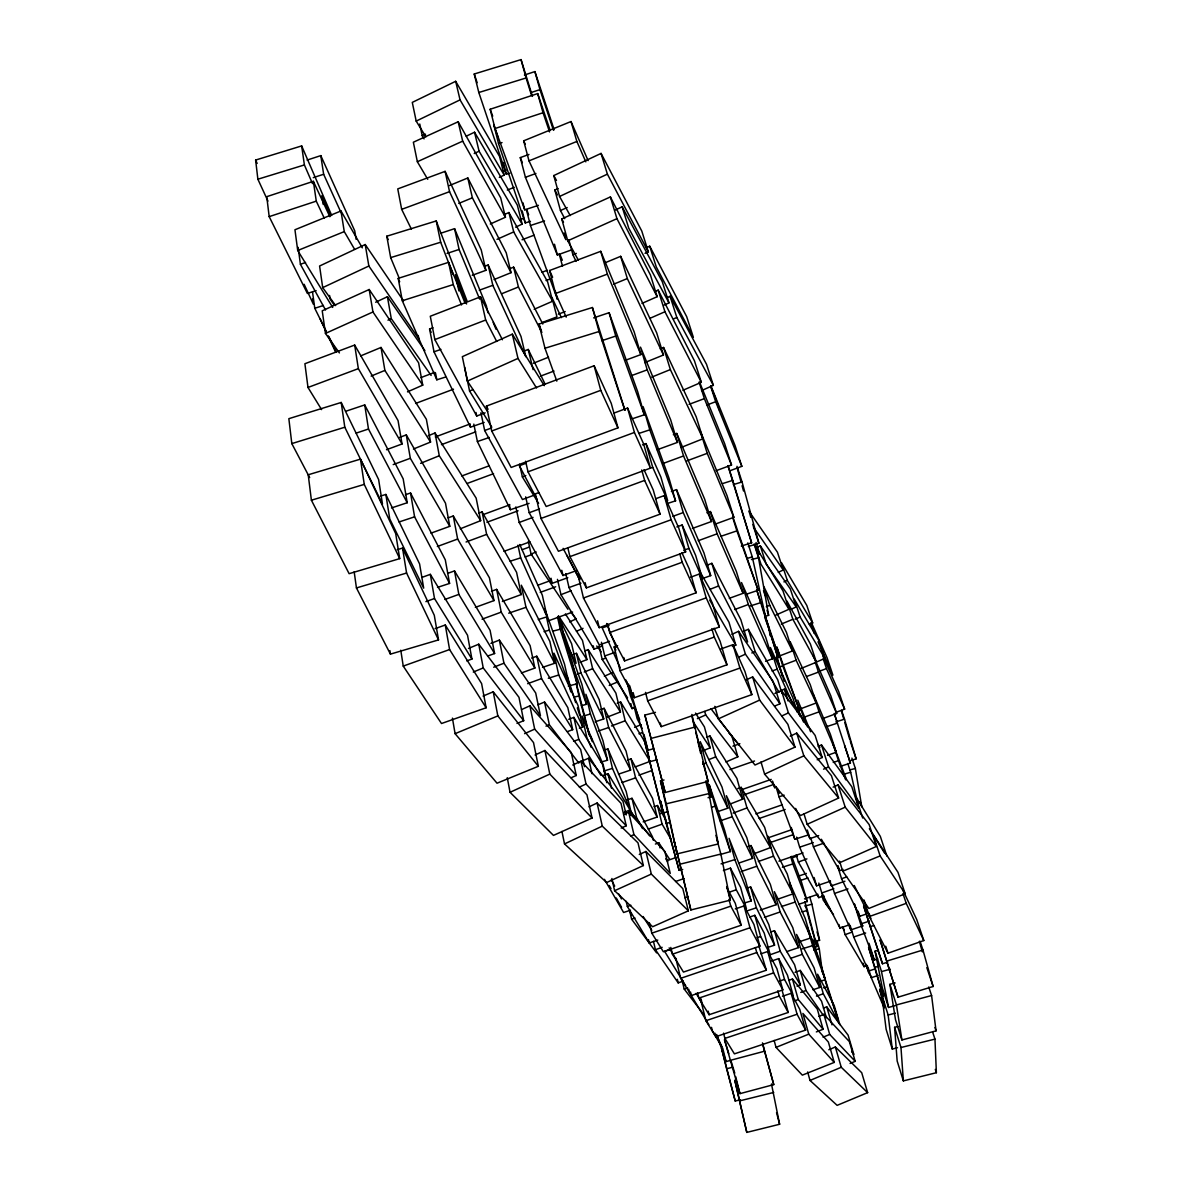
<?xml version="1.0" encoding="UTF-8"?>
<svg xmlns="http://www.w3.org/2000/svg" width="1192" height="1192" viewBox="0 0 1192 1192"><rect width="100%" height="100%" fill="white"/><g stroke="black" fill="none" stroke-linecap="round" stroke-linejoin="round"><path stroke-width="1.5" d="M499.314 177.399L504.201 175.075L499.552 156.465L455.672 81.309L412.283 102.393L416.187 121.092L425.902 136.856M416.187 121.092L460.052 99.875L455.672 81.309M757.069 547.381L760.287 545.832L790.311 588.923L796.226 606.892L791.25 609.246M778.287 572.369L783.278 569.97L777.437 552.209L748.829 510.981M466.221 136.201L474.535 132.223L517.343 205.128L522.141 224.126L515.644 227.165M474.222 153.53L479.08 151.205L474.535 132.223M588.982 806.88L597.103 803.021L637.988 842.833L643.367 865.541L606.639 882.527L564.516 843.921L561.924 831.435M403.492 300.861L365.214 244.539L319.59 266.01L322.704 287.63L335.623 305.584M790.266 736.164L796.733 733.11L831.435 775.679L838.617 798.029L800.502 815.537L764.608 774.174L760.988 761.912M564.516 843.921L602.288 826.145L643.367 865.541M570.223 215.573L559.555 196.471L553.773 175.567L601.066 153.41L641.803 231.099L648.314 251.825L645.021 253.33M322.704 287.63L368.85 266.025L365.214 244.539M375.659 302.232L387.415 296.719L424.888 350.627M559.555 196.471L607.384 174.151L601.066 153.41M615.459 209.956L622.164 206.812L662.29 281.714L668.98 302.872L664.063 305.107M387.996 320.171L391.274 318.651L387.415 296.719M764.608 774.174L803.84 755.847L838.617 798.029M572.741 765.026L580.981 761.196L621.002 803.304L626.247 825.773L621.181 828.067M424.069 138.853L422.221 135.694L425.544 134.174M535.074 755.013L544.908 750.483L586.956 794.826L592.066 818.04L553.475 835.398L510.042 792.293L507.27 777.72M774.86 693.491L781.416 690.466L815.134 735.419L822.212 757.516L817.191 759.781M579.372 787.107L586.032 784.038L626.247 825.773M569.582 621.911L576.138 618.901L570.476 611.764M746.117 679.902L752.644 676.907L787.897 724.334L794.975 747.146L754.983 765.026L718.359 718.865L714.827 706.335M781.803 715.945L788.419 712.905L822.212 757.516M490.314 223.992L505.438 217.242L500.685 197.842L458.175 121.763L413.356 142.221L417.349 161.739L427.734 179.307M646.377 247.727L649.729 246.193L686.696 316.685L693.357 337.321L656.256 266.919L649.729 246.193M666.775 297.821L670.098 296.301L706.528 364.305L713.352 385.329L701.552 390.603M510.042 792.293L549.81 774.1L592.066 818.04M417.349 161.739L462.675 141.148L458.175 121.763M673.45 318.964L676.818 317.445L670.098 296.301M718.359 718.865L759.632 700.091L794.975 747.146M639.299 854.485L645.915 851.475L682.807 888.606L688.365 910.822L652.635 926.735L614.61 890.707L611.883 878.504M407.485 391.885L422.743 385.135L418.601 362.785L369.192 289.507L322.227 310.814L325.446 333.432L339.407 352.921M578.269 260.005L567.735 240.814L561.745 218.941L610.378 196.948L650.445 275.024L657.179 296.689L641.966 303.409M521.575 709.583L529.889 705.813L571.266 752.569L576.272 775.5L571.177 777.75M833.119 787.122L838.036 784.902L869.147 824.551L876.373 846.454L839.406 862.829L807.178 824.283L804.019 813.987M614.61 890.707L651.324 874.094L688.365 910.822M325.446 333.432L372.947 311.976L369.192 289.507M567.735 240.814L616.949 218.657L610.378 196.948M544.297 385.657L512.322 334.162L462.332 356.676L467.383 381.082L487.707 411.657M731.933 634.308L738.533 631.328L773.027 681.243L780 703.757L774.949 705.977M524.599 733.661L534.672 729.132L576.272 775.5M467.383 381.082L517.984 358.405L512.322 334.162M576.481 631.283L583.037 628.333M807.178 824.283L845.217 807.163L876.373 846.454M503.948 214.739L508.895 212.519L547.635 281.863L552.641 301.218L534.195 309.279M738.757 657.179L745.432 654.184L780 703.757M623.654 814.479L628.676 812.244L664.838 851.431L670.262 873.423L633.95 834.609L628.676 812.244M497.004 239.354L513.692 231.918L508.895 212.519M697.394 718.642L705.709 714.947L737.833 756.801L725.973 762.001M818.174 746.401L821.482 744.94L851.788 786.72L858.896 808.37L828.559 766.948L821.482 744.94M630.568 836.113L633.95 834.609M564.725 218.643L560.463 210.507L554.846 190.035L558.169 188.559M654.855 291.563L658.163 290.103L694.444 360.789L701.328 382.319L682.897 390.291M604.389 676.222L612.748 672.512M823.553 769.168L828.559 766.948M560.463 210.507L567.183 207.557M649.849 318.383L664.942 311.738L658.163 290.103M775.873 615.072L788.985 609.276L783.01 590.949L755.043 545.698L760.988 564.233L788.985 609.276M783.934 581.89L787.316 580.415L812.676 622.969L809.383 624.399M795.094 619.214L800.145 617.024L824.909 658.401L815.06 662.618M828.827 1049.765L835.354 1046.993L861.712 1072.711L867.642 1092.647L837.127 1105.357L810.009 1080.444L807.654 1071.981M810.009 1080.444L841.254 1067.272L867.642 1092.647M491.745 427.094L469.573 391.006L473 389.575M581.905 761.047L588.55 758.261L623.029 801.441L626.202 814.941M780.954 690.6L784.366 689.17L807.803 727.18M483.073 696.053L493.235 691.807L533.524 742.586L538.352 766.292L497.034 783.204L455.091 733.676L452.424 718.135M818.919 1016.404L823.866 1014.332L849.345 1041.57L855.215 1061.342L850.075 1063.443M360.655 355.901L381.023 347.453L426.363 419.271L430.55 442.068L413.43 449.026M605.462 262.627L620.674 256.325L656.688 332.851L663.452 355.007L644.738 362.606M528.309 541.332L531.096 554.057L536.162 551.941M468.501 648.433L478.752 644.187L518.982 697.32L523.69 720.713L517.015 723.425M455.091 733.676L497.839 715.915L538.352 766.292M537.89 704.8L544.535 702.043L580.653 749.485L584.482 766.679M823.061 1037.204L829.707 1034.447L855.215 1061.342M449.339 185.594L467.815 177.966L506.257 252.853L511.025 272.685L494.039 279.569M371.144 376.091L384.882 370.414L381.023 347.453M613.642 284.203L627.32 278.555L620.674 256.325M473.284 672.05L483.237 667.937L523.69 720.713M609.231 685.445L617.694 681.943M743.197 631.432L748.338 629.316L777.75 679.812L781.967 693.327M781.311 624.057L792.874 619.289L816.401 662.201L801.233 668.399M545.996 726.152L549.348 724.766L578.82 763.014M458.786 203.4L472.375 197.812L467.815 177.966M538.62 503.352L522.394 476.964L525.791 475.563M751.824 652.963L755.147 651.592L779.076 692.358M634.591 727.329L641.162 724.632M624.474 812.199L629.51 810.143L649.67 835.905M842.714 871.218L880.128 855.916L905.19 893.777L868.849 908.453L842.714 871.218L839.541 861.131M362.323 247.847L340.986 210.984L294.945 229.758L297.717 250.514L332.687 307.417M565.902 239.726L528.995 160.875L523.675 140.82L571.013 121.539L588.118 160.607M428.3 435.736L435.035 432.994L476.159 498.137L480.659 520.666L460.246 528.816M660.219 348.824L663.572 347.468L696.188 416.783L703.042 438.745L681.124 447.477M297.717 250.514L344.264 231.606L340.986 210.984M528.995 160.875L576.868 141.446L571.013 121.539M510.265 268.513L513.603 267.157L542.792 324.045M420.582 463.33L439.282 455.746L435.035 432.994M651.771 377.104L670.351 369.58L663.572 347.468M732.365 646.541L735.807 645.14L728.968 622.209L699.093 570.253M501.549 293.798L518.416 286.989L513.603 267.157M599.01 646.049L602.213 659.429L605.596 658.073M776.022 1047.381L808.757 1034.164L834.251 1062.4L802.335 1075.139L776.022 1047.381L774.159 1040.467M703.369 750.587L710.179 747.846L704.398 726.837L695.517 713.084M789 980.36L792.442 978.99L817.295 1009.073L823.106 1029.262L816.341 1031.929M576.049 261.421L572.935 254.76L576.317 253.404M794.945 1000.848L798.253 999.522L823.106 1029.262M533.301 363.277L548.529 357.198M706.558 737.282L709.925 735.941L736.924 778.465L742.75 799.102L730.666 803.84M580.191 662.275L586.941 659.593L582.471 640.447L565.395 613.94M708.927 759.572L715.721 756.875L742.75 799.102M490.925 643.412L499.373 640.089L535.7 692.999L540.453 715.781L503.948 663.214L499.373 640.089M706.841 565.291L711.847 563.324L740.813 619.646L747.593 641.996L718.612 585.957L711.847 563.324M584.825 650.921L588.163 649.61L615.892 693.118L620.451 711.982L606.743 717.301M493.712 667.222L503.948 663.214M710.179 589.265L718.612 585.957M584.244 672.02L592.648 668.727L620.451 711.982M766.322 606.698L769.764 605.357L792.442 650.966L779.076 656.136M502.666 171.41L506.078 170.084M557.469 579.372L560.955 594.659L571.177 590.711M507.315 190.035L514.214 187.368M502.413 339.765L480.51 296.823L430.282 316.252L434.842 339.601L476.725 416.038L485.129 412.834M434.842 339.601L485.665 320.022L480.51 296.823M519.801 219.805L523.273 218.479M823.419 1008.089L826.726 1006.823L848.108 1035.178L853.859 1054.533L851.609 1051.582M522.051 239.786L534.061 235.182M541.615 322.734L556.962 316.863L551.956 297.523L561.387 317.623M560.955 594.659L594.018 649.178L602.571 645.9M542.047 272.253L547.202 270.286M546.025 280.537L551.151 278.585M558.333 314.166L565.202 311.574M420.821 377.611L434.693 372.366M534.523 495.023L522.468 499.537L484.667 430.535L491.581 427.928M617.218 703.235L620.615 701.954L645.423 742.795M737.729 788.642L741.156 787.346L764.653 827.352L770.494 847.616L753.702 853.874M821.377 839.272L839.6 870.726L843.057 869.415M523.094 351.387L528.25 349.45L545.191 384.316M415.606 403.447L453.511 389.188M540.423 376.165L553.982 371.055M611.481 725.943L625.189 720.773L650.057 761.375L635.053 766.977M782.801 665.24L796.137 660.219L816.192 702.982L800.875 708.704M733.154 813.123L746.982 807.923L770.494 847.616M795.064 972.344L800.219 970.407L821.571 1001.25L826.354 1017.715M566.2 317.132L555.591 293.485L549.601 270.51L600.738 251.318L634.159 331.853L640.864 354.59L625.457 360.267M386.506 449.712L402.047 443.99L398.053 420.567L354.68 345.054L304.899 363.724L307.983 387.46L321.602 409.616M555.591 293.485L607.354 274.13L600.738 251.318M486.396 406.114L594.123 365.75L611.258 403.373L617.948 427.853L511.144 467.458L491.715 431.012L486.396 406.114L488.064 409.288M435.348 436.942L469.767 424.069M689.065 404.356L704.368 398.62L699.093 382.066M707.05 404.952L715.662 401.719L710.566 385.985M819.783 671.096L826.473 668.593L844.636 709.136L836.084 712.294M800.771 992.444L805.971 990.492L823.046 1014.913M307.983 387.46L358.345 368.641L354.68 345.054M441.427 444.646L475.727 431.832M491.715 431.012L600.753 390.32L594.123 365.75M472.255 275.292L485.889 270.316L481.255 250.007L445.108 171.365L397.755 188.902L401.674 209.36L411.419 229.207M613.776 413.147L627.558 408.022L643.576 443.826L650.46 468.128L634.412 432.443L627.558 408.022M461.796 475.966L489.242 465.774M467.502 483.341L493.548 473.686M526.283 463.167L519.34 465.744L537.324 499.82M642.488 444.869L645.96 443.588L652.709 467.309L546.189 506.496L528.011 471.823L634.412 432.443M478.707 513.186L482.104 511.919L516.583 572.339L521.291 594.555L502.383 601.468M716.198 470.676L731.515 465.014L724.647 443.662L699.6 382.23M729.757 470.825L741.841 466.34L735.047 445.51L710.939 385.835M655.406 844.055L658.803 842.789L669.68 859.387M629.57 910.211L631.626 919.241L634.978 918.004M796.241 854.902L798.372 862.039L806.924 858.881M401.674 209.36L449.548 191.674L445.108 171.365M399.514 437.419L406.293 434.916L445.495 503.188L449.786 526.328L430.997 533.152M448.088 517.879L453.288 515.957L489.42 577.792L493.965 600.604L475.355 607.369M673.346 434.707L676.773 433.441L704.681 499.225L711.46 521.53L692.403 528.443M538.873 492.579L535.387 493.861L540.989 518.46L558.437 551.27L660.055 514.169L653.246 489.987L644.008 469.648M483.758 514.393L509.833 504.782M486.917 522.275L518.088 510.802M525.687 496.855L529.218 512.709L539.499 508.939M466.072 542.002L486.634 534.403L521.291 594.555M686.935 460.842L707.228 453.332L700.389 431.415L727.016 495.589L733.855 517.313L715.26 524.107M491.477 591.277L496.647 589.37L530.127 645.617L534.865 668.071L521.411 672.958M706.96 512.798L710.357 511.547L736.313 571.326L743.093 593.318L729.325 598.324M806.552 676.505L818.487 672.109L836.68 713.486L822.718 718.597M682.062 980.122L684.223 989.062L687.605 987.81M842.967 927.585L845.143 934.647L852.071 932.084M631.939 375.465L647.211 369.848L640.506 347.14L670.679 419.852L677.428 442.396L657.179 449.757M393.211 464.597L410.331 458.294L406.293 434.916M662.737 463.599L683.538 455.955L676.773 433.441M437.345 546.502L457.639 539.052L493.965 600.604M540.989 518.46L644.634 480.406L641.728 469.976M482.06 619.169L501.221 612.137L534.865 668.071M698.259 540.721L717.137 533.793L743.093 593.318M531.617 658.103L536.773 656.211L567.824 707.616L572.696 729.683L567.452 731.59M798.372 862.039L818.77 897.636L823.761 895.803M484.667 266.278L488.154 265.011L521.008 336.487L525.821 356.721L492.817 285.305L488.154 265.011M515.823 506.928L519.19 522.439L533.033 517.373M503.933 551.36L529.963 541.824M655.6 498.763L664.227 495.604L678.725 527.892L685.653 551.896L586.36 587.88L569.925 556.634L567.854 547.918M522.141 549.691L529.039 547.173M525.091 557.007L531.96 554.503M569.925 556.634L671.141 519.742L685.653 551.896M527.639 683.687L541.54 678.606L572.696 729.683M734.659 609.529L748.323 604.523L772.446 658.833L765.577 661.307M845.143 934.647L864.096 966.697L867.463 965.475M571.341 249.977L557.364 254.999L525.419 177.295L520.293 157.597L528.95 154.453M525.419 177.295L535.923 173.481M479.288 290.237L492.817 285.305M671.409 491.491L676.52 489.629L703.965 552.924L710.7 575.617L702.088 578.701M447.596 573.412L454.51 570.908L490.091 630.345L494.606 653.544L487.603 656.047M676.877 526.909L682.107 525.002L695.651 555.398L702.461 578.671L688.902 548.424L682.107 525.002M529.218 512.709L562.997 575.513L576.705 570.521M537.622 585.302L549.676 580.906M540.244 592.379L555.695 586.762M683.701 550.302L688.902 548.424M568.733 719.283L573.888 717.39L602.616 764.593L606.773 782.667M573.576 741.305L578.79 739.413L600.872 775.351M772.058 671.007L777.184 669.159L792.799 704.01M325.505 309.95L300.414 264.311L305.554 262.449M421.789 577.45L430.327 574.35L467.532 635.232L471.928 659.057L466.757 660.904M672.884 516.33L683.24 512.575L710.7 575.617M444.869 599.472L458.831 594.406L494.606 653.544M519.19 522.439L552.179 583.335L567.794 577.688M583.469 597.997L682.197 562.266L696.128 592.797L599.233 627.677L583.469 597.997L577.688 573.769L580.176 578.478M548.469 620.808L572.622 612.077M690.585 577.196L699.272 574.067L712.429 603.361L719.357 626.992L624.608 660.875L609.693 632.55L607.577 623.967M425.887 601.632L434.499 598.518L471.928 659.057M609.693 632.55L706.215 597.848L719.357 626.992M602.884 775.56L608.084 773.697L634.517 817.265M435.08 628.646L445.272 624.995L481.613 683.582L486.127 707.765L441.502 723.514L403.239 666.09L400.78 650.221M565.768 573.635L569.016 587.537L580.936 583.26M714.157 628.214L720.132 641.341L726.986 664.793L634.412 697.692L620.049 670.723L614.178 646.883L617.62 645.647M620.049 670.723L714.291 637.064L726.986 664.793M638.867 775.187L652.233 770.419M803.736 717.331L819.053 711.862L836.233 752.241L827.516 755.326M771.03 931.921L774.457 930.699L794.587 964.73L800.324 984.89L796.971 986.067M403.239 666.09L449.593 649.551L486.127 707.765M720.892 648.97L732.961 644.678L744.911 671.394L751.869 694.623L661.217 726.643L647.658 700.822L645.513 692.388M654.05 806.746L657.477 805.524L665.807 819.783M648.269 829.081L662.096 824.164L671.379 839.898M869.341 916.529L906.248 903.372L923.8 940.548L887.98 953.213L869.341 916.529L864.081 900.049M769.868 954.866L780.209 951.186L800.324 984.89M609.529 641.311L599.278 644.947L569.016 587.537M647.658 700.822L739.919 668.071L751.869 694.623M638.972 733.795L642.413 732.588M660.204 813.659L663.631 812.452M653.469 941.337L655.421 949.696L662.141 947.312M818.815 883.078L821.809 892.972L833.819 888.711M758.35 861.503L773.519 856.169L793.067 893.851L777.601 899.245M837.782 866.614L841.567 878.713L846.752 876.895M655.421 949.696L678.188 982.878L683.359 981.061M821.809 892.972L840.002 928.091L848.793 924.992M601.453 642.264L604.746 655.958L614.938 652.382M732.916 746.177L739.874 743.733M729.921 769.6L754.521 761.003M604.746 655.958L632.058 708.629L635.485 707.437M627.618 760.064L631.015 758.887L652.545 798.357L657.164 817.056L643.173 821.869M741.782 789.64L771.224 779.389M744.046 794.781L773.399 784.574M795.66 808.414L809.934 838.647L818.681 835.607M841.567 878.713L859.7 916.305L866.42 913.966M484.19 422.445L470.453 427.153L434.007 351.804L429.582 328.977L433.009 327.8M434.007 351.804L440.921 349.405M621.926 782.578L635.589 777.84L657.164 817.056M755.907 813.927L782.041 804.868M759.155 818.502L785.156 809.502M667.55 860.46L676.281 857.45M767.395 838.065L791.89 829.602M769.943 842.669L792.635 834.862M675.596 881.484L684.208 878.504M723.425 870.562L730.443 868.149L740.605 887.369L746.445 908.826L736.284 889.768L730.443 868.149M810.813 838.199L813.436 846.782L823.866 843.176M702.639 764.206L706.051 763.044L727.835 808.176L717.495 811.692M747.578 846.737L751.005 845.56L770.345 884.36L776.126 904.713L760.317 910.077M741.29 871.546L756.801 866.241L776.126 904.713M778.957 861.16L803.05 852.891M791.92 857.897L797.076 856.124M684.878 897.814L688.365 896.622M729.37 892.152L736.284 889.768M797.672 876.418L806.373 873.438M800.994 880.307L807.952 877.923M651.8 933.157L730.785 906.158L741.186 925.23L663.378 951.737L651.8 933.157L649.402 922.906M813.436 846.782L831.42 885.85L844.919 881.231M764.444 917.348L780.134 911.969L798.536 947.595L786.675 951.633M790.534 958.383L802.305 954.345L819.798 987.453L812.914 989.792M816.46 996.125L823.314 993.77L839.853 1024.643L834.177 1005.437L817.608 974.251L823.314 993.77M529.069 503.382L510.37 509.714L477.396 441.532L489.331 437.464M720.236 820.841L732.201 816.743L752.614 858.374L738.712 863.097M735.315 908.93L744.046 905.935L753.97 924.5L759.885 946.165L683.463 972.076L672.422 954.181L670.798 947.417M749.604 917.08L754.804 915.307L764.236 933.127L770.047 954.151L760.63 936.495L754.804 915.307M804.511 898.887L816.803 894.685M672.422 954.181L749.977 927.778L759.885 946.165M600.768 709.449L604.12 708.301L626.053 751.079L630.613 770.077L618.529 774.129M779.33 667.043L782.772 665.881L799.668 710.67L776.797 646.943L782.772 665.881M831.942 885.015L834.534 893.434L847.989 888.889M669.77 949.562L664.585 951.32L685.683 985.769M757.129 937.687L760.63 936.495M680.647 978.334L756.741 952.557L766.367 970.213L691.36 995.543L680.647 978.334L675.819 958.279M760.839 953.838L767.722 951.499L776.931 968.723L782.831 989.941L709.106 1014.72L698.855 998.121L697.543 992.742M721.056 536.236L736.909 530.872L732.722 517.522M508.716 613.18L525.985 607.339L554.667 663.288L542.524 667.371M598.503 730.979L608.665 727.537L630.613 770.077M626.903 799.996L631.983 798.297L652.456 836.769L653.29 840.196M833.238 762.448L838.468 760.69L845.679 779.806M771.701 960.99L778.719 958.621L787.48 975.205L793.261 995.797L784.515 979.392L778.719 958.621M698.855 998.121L773.638 972.896L782.831 989.941M779.344 981.135L784.515 979.392M593.661 317.877L609.097 312.706L637.645 391.557L644.321 414.786L632.282 418.779M345.62 411.315L364.722 404.922L403.179 478.856L407.202 502.741L391.498 507.941M601.856 340.703L615.757 336.055L609.097 312.706M746.296 594.257L758.187 590.263L732.603 516.196M796.643 837.112L799.653 847.184L813.317 842.595M626.187 901.316L627.35 906.427L630.866 905.249M834.534 893.434L850.835 929.894L862.829 925.871M705.873 1020.724L779.285 996.065L788.225 1012.455L715.841 1036.697L705.873 1020.724L700.643 999.447M782.473 996.244L791.205 993.308L799.758 1009.326L805.613 1030.111L734.406 1053.862L724.885 1038.411L723.559 1033.151M724.885 1038.411L797.076 1014.258L805.613 1030.111M356.185 433.113L368.477 429.016L364.722 404.922M572.95 654.512L576.436 653.335L599.218 699.674L603.748 718.955L595.195 721.786M577.39 674.031L580.921 672.869L603.748 718.955M799.653 847.184L816.594 885.82L830.526 881.171M627.35 906.427L649.238 942.947L657.79 940.086M850.119 925.409L853.71 936.986L865.645 933.008M440.936 233.185L454.584 228.67L486.366 305.822L487.915 312.736M405.399 494.71L410.54 493.011L445.301 559.853L449.578 583.424L437.509 587.388M639.18 433.337L649.789 429.835L643.099 406.636L668.876 477.828L675.566 500.834L666.76 503.724M747.19 888.025L750.602 886.893L768.81 924.605L774.547 945.167L767.529 947.476M746.043 911.209L756.384 907.797L774.547 945.167M853.71 936.986L868.536 971.078L875.524 968.768M538.397 205.352L524.733 209.822L495.023 128.527L490.18 109.247L537.696 93.587L550.093 130.211M329.871 216.735L313.362 181.333L266.755 196.665L269.183 216.631L307.402 293.47L316.118 290.625M495.023 128.527L543.045 112.733L537.696 93.587M447.015 253.434L459.084 249.456L454.584 228.67M399.037 521.977L414.592 516.836L449.578 583.424M269.183 216.631L316.282 201.15L313.362 181.333M609.052 625.606L602.183 627.856L620.302 667.937M630.479 910.226L623.595 912.491L604.463 879.338M781.401 906.561L795.198 902.046L810.947 937.925L798.61 941.948M867.955 967.084L871.263 977.693L878.206 975.414M524.42 75.022L534.895 71.594L554.146 129.734M307.074 160.086L320.797 155.616L354.739 230.846L356.14 239.339M531.155 92.499L539.961 89.623L534.895 71.594M313.258 177.653L323.643 174.27L320.797 155.616M555.159 290.595L557.454 299.386L530.455 225.497L544.535 220.907M326.37 331.6L314.777 308.296L323.419 305.48M826.92 726.554L837.469 723.127L834.266 713.412M840.151 766.426L850.418 763.103L834.415 714.068M862.725 926.109L854.247 903.596L860.639 923.964L869.489 921.118M860.639 923.964L874.272 960.022L877.714 958.919M445.54 377.059L436.823 379.816L402.3 300.742L398.217 278.362L448.594 262.344L465.074 303.155M775.977 786.541L779.032 796.792L784.142 795.168M402.3 300.742L453.258 284.575L448.594 262.344M722.441 483.624L732.737 480.361L728.029 465.61M510.146 561.194L520.666 557.871L547.083 616.785L538.277 619.557M779.032 796.792L794.796 839.242L808.623 834.862M782.399 867.24L792.844 863.932L807.252 901.554L798.804 904.221M741.305 546.07L751.616 542.807L732.737 480.361M750.14 605.998L760.749 602.66L756.607 589.474M548.32 678.278L558.735 675L582.813 726.986L579.312 728.074M835.86 721.905L844.517 719.163L841.597 710.447M774.562 658.818L777.974 657.746L756.711 589.891M849.374 760.958L856.124 758.842L844.517 719.163M887.757 962.138L882.482 963.762L863.589 905.816L870.205 926.631L873.662 925.558M556.813 381.127L544.982 348.243L538.978 324.075L592.394 307.521L624.995 410.286M341.21 402.464L344.801 427.228L382.483 504.097L378.624 479.542L341.21 402.464L288.851 418.675L291.816 443.603L309.667 477.59M544.982 348.243L599.04 331.51L592.394 307.521M291.816 443.603L344.801 427.228M509.789 173.198L506.302 174.27L478.812 92.514L474.237 74.008L521.038 59.6L532.481 96.373M267.962 201.105L257.874 179.217L255.624 160.056L301.665 145.916L331.689 215.439M478.812 92.514L526.104 77.972L521.038 59.6M257.874 179.217L304.392 164.943L301.665 145.916M530.47 221.34L525.255 222.934L498.539 143.636L502.026 142.563M399.111 277.93L390.663 257.621L386.789 236.21L436.242 220.952L467.13 301.233M390.663 257.621L440.668 242.229L436.242 220.952M380.531 496.066L385.85 494.442L419.584 563.905L423.682 588.133L389.754 518.937L385.85 494.442M721.071 863.872L734.853 859.626L751.169 900.943L744.166 903.089M802.052 948.892L812.646 945.628L825.341 979.72L820.185 981.299M733.318 484.623L742.05 481.94L736.999 466.34M886.803 961.08L922.966 950.009L933.127 986.499L898.038 997.183L880.083 940.071L898.038 997.183M748.338 546.487L758.872 543.269L742.05 481.94M604.359 750.021L607.92 748.934L626.158 791.399L630.702 810.605L612.465 768.393L607.92 748.934M603.912 771.001L612.465 768.393M360.476 459.129L308.221 474.774L311.395 500.208L349.122 573.68L399.707 558.631L395.699 533.629L360.476 459.129L364.26 484.399L399.707 558.631M311.395 500.208L364.26 484.399M882.87 995.231L868.581 947.357L874.883 967.353L878.31 966.325M397.219 549.676L402.538 548.096L434.29 615.281L438.522 639.91L390.425 654.125L356.438 587.939L354.188 571.817M356.438 587.939L406.591 573.039L438.522 639.91M823.642 987.81L827.054 986.797L837.812 1018.996L822.003 969.394L827.054 986.797M711.594 807.222L715.051 806.224L730.428 851.58L719.968 854.619M843.802 774.249L850.671 772.252L847.78 763.476M708.048 797.716L711.535 796.718L707.452 781.654M585.048 715.543L590.427 714.023L607.503 760.228L600.559 762.195M802.052 911.925L807.401 910.42L804.823 901.644M813.48 947.595L816.952 946.612L807.401 910.42M747.116 558.377L752.286 556.932L747.816 542.882M544.059 631.626L549.378 630.151L569.255 685.311M581.309 705.724L586.479 704.293L581.949 684.476L564.129 634.129L568.271 652.501M895.386 1005.571L888.547 1007.449L882.214 987.348L875.047 951.171L878.549 950.203M888.547 1007.449L881.514 971.599L890.32 969.171M716.63 1034.477L726.077 1061.61L729.638 1060.627M849.985 769.898L855.349 768.453L851.908 758.112M628.527 684.148L647.956 750.26L653.32 748.814M804.868 906.084L811.916 904.192L809.86 897.338M814.419 941.74L819.56 940.354L811.916 904.192M928.747 986.991L931.593 995.543L936.048 1030.857L901.912 1039.975L895.505 1019.711L889.888 984.339L895.117 982.938M901.912 1039.975L896.444 1004.931L931.593 995.543M729.727 1060.507L764.534 1051.21L773.757 1084.616L739.949 1093.645L724.483 1039.677L728.819 1053.773M751.467 559.555L758.514 557.737L754.104 543.999M553.297 631.03L560.255 629.227L577.092 683.776L568.316 686.056M765.1 616.264L768.646 615.34L758.514 557.737M655.451 712.354L644.872 715.081L665.225 792.486L708.078 781.416L691.852 714.455M662.037 806.343L660.591 801.098L666.164 823.419L669.725 822.495M666.164 823.419L679.127 870.369L682.718 869.43M650.772 738.489L695.249 727.001M897.516 1047.723L892.287 1049.064L886.133 1029.337L881.842 994.962L885.403 994.053M892.287 1049.064L888.144 1015.003L895.311 1013.155M740.426 1099.709L735.24 1101.05L721.577 1048.513L726.628 1068.777L731.962 1067.406M662.827 813.033L643.978 738.966L662.827 813.033L668.205 811.663M649.64 761.688L656.762 759.885M720.847 854.053L730.323 900.154L690.853 909.973L680.006 864.2L720.847 854.053L717.137 840.226M746.803 1132.4L734.838 1080.384L746.803 1132.4L779.613 1124.265L771.477 1083.96M813.868 950.098L819.277 948.772L816.788 940.324M932.755 1032.406L934.96 1039.111L936.376 1072.711L903.357 1080.891L897.159 1061.014L894.611 1027.31L898.172 1026.431M903.357 1080.891L900.973 1047.515L934.96 1039.111M739.964 1100.797L773.727 1092.438M664.004 779.985L660.472 780.834L677.041 853.904L718.24 843.966L708.957 793.574L705.634 781.252M573.695 697.216L578.94 695.964L588.937 734.466M677.041 853.904L666.268 803.825L708.957 793.574M728.789 732.633L739.159 745.089M830.183 909.079L823.329 900.303L821.78 895.162M596.715 646.004L601.275 651.89M684.223 989.062L704.1 1015.018M711.028 708.778L732.007 736.403L737.833 756.801M631.626 919.241L656.598 952.885M757.635 551.196L759.781 554.146L756.056 542.554M833.506 914.711L825.907 904.117L823.255 895.371M842.178 926.81L844.353 929.834M665.717 858.836L667.803 861.756M796.226 606.892L766.143 563.995L760.287 545.832M391.274 318.651L431.117 375.45M753.553 527.371L783.278 569.97M368.85 266.025L418.884 338.99L418.213 335.429M372.947 311.976L422.743 385.135M334.237 305.122L330.095 298.998L329.573 295.467M531.096 554.057L567.913 609.246M602.213 659.429L627.588 697.827M693.372 722.039L710.179 747.846M558.72 616.16L586.941 659.593M384.882 370.414L430.55 442.068M439.282 455.746L480.659 520.666M871.665 977.5L868.685 972.821L865.988 964.164M643.114 916.514L651.786 930.341M517.984 358.405L536.519 387.966M869.355 828.693L884.568 853.085M669.129 947.908L676.445 959.798M696.113 993.353L701.686 1002.383L700.836 998.896M817.936 744.344L819.828 747.503M708.823 1024.703L689.483 992.474L688.663 989.122M721.816 1046.859L712.399 1030.961L711.52 1027.385M479.08 151.205L522.141 224.126M460.052 99.875L504.201 175.075M344.264 231.606L354.546 249.217M358.345 368.641L402.047 443.99M410.331 458.294L449.786 526.328M709.687 600.038L735.807 645.14M462.675 141.148L505.438 217.242M513.692 231.918L552.641 301.218M609.261 885.522L611.019 888.636M616.279 897.978L621.539 907.321M553.773 175.567L556.485 180.439M561.745 218.941L563.518 222.204M726.628 887.295L735.3 903.342L741.186 925.23M699.793 997.6L701.552 1000.848M668.98 302.872L628.691 228.03L622.164 206.812M676.818 317.445L713.352 385.329M758.753 945.524L766.367 970.213M642.533 828.589L636.558 817.444L631.983 798.297M566.766 555.055L579.923 579.684M563.116 548.365L579.372 579.178M614.178 646.883L615.862 650.087M607.384 174.151L648.314 251.825M611.302 879.681L614.685 886.103M618.901 894.134L621.434 898.947M368.477 429.016L407.202 502.741M554.846 190.035L557.394 194.922M616.949 218.657L657.179 296.689M664.942 311.738L701.328 382.319M472.375 197.812L511.025 272.685M518.416 286.989L541.883 332.449M485.665 320.022L496.677 341.448M642.145 728.416L637.154 718.731L634.233 706.945M854.262 885.522L870.756 918.615L869.102 913.385M328.858 336.591L336.308 351.58M567.928 646.69L576.079 663.318L571.609 643.74L558.601 617.024M429.582 328.977L431.191 332.345M627.32 278.555L663.452 355.007M670.351 369.58L703.042 438.745M902.925 890.156L916.722 919.524L923.8 940.548M316.282 201.15L324.194 218.017M523.675 140.82L525.24 144.172M304.124 284.292L313.421 304.303L312.676 298.969M320.216 318.949L325.639 330.631M327.964 335.637L335.712 352.34M449.548 191.674L485.889 270.316M600.753 390.32L617.948 427.853M255.624 160.056L257.159 163.423M644.634 480.406L660.055 514.169M681.943 552.805L689.274 568.957L696.128 592.797M323.643 174.27L341.106 212.742M625.591 679.634L627.856 684.64M652.709 467.309L667.684 500.7L660.904 477.113L645.96 443.588M716.824 1035.416L721.935 1046.814M811.439 622.656L827.099 657.835L832.91 675.149L818.01 641.803M822.838 655.987L838.751 691.643L844.636 709.136M549.601 270.51L552.626 277.274M519.742 544.506L542.33 595.21L547.083 616.785M607.488 773.683L608.963 776.99M803.617 722.114L797.016 707.258L799.817 716.124M576.868 141.446L585.823 161.844M591.217 747.429L586.837 737.476L581.979 715.99L603.107 764.4L605.551 774.994M813.257 655.719L830.749 695.651L836.68 713.486M789.417 882.214L805.211 918.391L810.947 937.925M398.217 278.362L399.678 281.744M330.676 215.767L321.915 195.592L323.241 204.428M304.392 164.943L312.498 183.613M871.263 977.693L884.211 1007.94M683.538 455.955L711.46 521.53M813.123 693.595L830.347 734.197L836.233 752.241M707.228 453.332L733.855 517.313M607.354 274.13L640.864 354.59M647.211 369.848L677.428 442.396M459.084 249.456L479.661 299.147M493.175 322.376L496.006 329.23M386.789 236.21L388.19 239.592M520.293 157.597L522.364 162.663M560.255 255.192L562.326 260.243M704.368 398.62L731.515 465.014M805.807 724.021L797.776 700.196L810.62 731.754M453.258 284.575L461.542 304.958M710.834 386.61L716.377 400.333M715.662 401.719L741.841 466.34M606.654 623.505L616.16 647.182M639.731 719.819L630.449 695.934L627.007 682.048M562.892 636.126L564.859 641.177M440.668 242.229L453.213 274.667M558.363 616.026L560.985 622.79L565.142 641.192M791.652 856.377L801.516 882.214L807.252 901.554M466.579 303.975L455.448 274.607L458.92 290.908M846.454 779.479L832.597 742.676L838.468 760.69M807.565 927.883L819.694 960.558L825.341 979.72M777.363 788.255L779.255 793.38M490.18 109.247L492.698 116.16M526.73 209.569L528.622 214.724M615.757 336.055L644.321 414.786M649.789 429.835L675.566 500.834M736.909 530.872L758.187 590.263M538.978 324.075L541.466 331.018M764.832 615.191L778.898 656.822L764.638 616.92M569.269 655.898L586.479 704.293M543.045 112.733L549.557 131.925M494.382 126.471L497.928 137.035M474.237 74.008L477.143 82.695M905.19 893.777L897.993 872.335L872.917 834.102L880.128 855.916M920.045 941.293L922.966 950.009M824.909 658.401L818.978 640.67L794.23 599.084L800.145 617.024M812.676 622.969L806.805 605.432L781.475 562.684L787.316 580.415M902.94 893.508L906.248 903.372M926.825 967.606L933.127 986.499M823.24 658.938L826.473 668.593M810.784 622.969L814.285 633.473M850.358 741.573L856.124 758.842M886.863 856.02L880.337 836.412L855.618 796.435L862.71 818.025M539.961 89.623L553.431 130.196M844.592 745.507L850.418 763.103M816.401 662.201L810.426 644.097L786.899 600.991L792.874 619.289M815.239 662.26L818.487 672.109M870.205 926.631L882.482 963.762M772.55 781.073L774.815 787.957L773.802 784.53M934.93 1027.489L936.048 1030.857M860.102 801.709L861.786 806.82L855.349 768.453M599.04 331.51L624.802 410.197M706.335 780.834L711.535 796.718M819.053 711.862L810.247 684.67L790.177 641.698L796.137 660.219M935.303 1069.418L936.376 1072.711M716.928 402.047L719.7 410.584M838.036 784.902L845.217 807.163M752.778 524.361L758.872 543.269M792.442 650.966L786.452 632.401L763.789 586.568L769.764 605.357M885.731 946.195L887.98 953.213M751.616 542.807L728.029 466.012M889.888 984.339L896.444 1004.931M763.506 590.606L765.145 595.732M567.198 675.968L575.662 702.58M577.345 707.899L579.61 714.991M875.047 951.171L881.514 971.599M767.037 610.244L768.646 615.34M797.418 712.384L792.769 697.618L770.419 647.539L777.184 669.159M869.013 943.319L874.272 960.022M762.448 606.609L765.189 615.31L752.286 556.932M765.309 616.309L769.049 628.184L770.017 635.559M858.091 911.209L859.7 916.305M894.611 1027.31L900.973 1047.515M771.328 636.588L777.974 657.746M776.767 656.554L784.217 681.154M881.842 994.962L888.144 1015.003M883.734 1002.204L879.636 989.122L883.868 1006.435M784.366 689.17L788.061 700.956M881.111 997.436L883.838 1006.137M796.733 733.11L803.84 755.847M837.976 865.511L839.6 870.726M772.446 658.833L765.666 637.154L741.528 582.575L748.323 604.523M781.416 690.466L788.419 712.905M866.882 965.758L868.536 971.078M526.104 77.972L531.572 95.509M863.008 963.225L864.096 966.697M848.779 923.279L850.835 929.894M829.856 880.784L831.42 885.85M838.915 924.545L840.002 928.091M730.994 1060.82L734.779 1073.158M558.243 617.039L572.369 663.005L577.092 683.776M748.338 629.316L755.147 651.592M710.357 511.547L717.137 533.793M807.312 830.049L809.934 838.647M814.091 877.536L816.594 885.82M752.644 676.907L759.632 700.091M738.533 631.328L745.432 654.184M817.712 894.119L818.77 897.636M629.644 685.653L631.224 690.868M791.264 827.457L794.796 839.242M732.961 644.678L739.919 668.071M817.042 931.891L819.56 940.354M790.743 856.795L792.844 863.932M811.35 927.614L816.952 946.612M812.81 939.192L818.084 958.323M807.446 927.927L812.646 945.628M841.224 710.387L843.757 719.044M844.77 722.516L849.851 739.845M874.883 967.353L883.421 996.616M776.573 656.583L782.235 675.998M676.52 489.629L683.24 512.575M826.726 1006.823L832.001 1024.867M793.067 893.851L787.256 873.959L767.693 835.979L773.519 856.169M789.894 883.868L795.198 902.046M699.272 574.067L706.215 597.848M819.798 987.453L814.091 967.859L796.569 934.439L802.305 954.345M835.354 1046.993L841.254 1067.272M711.833 628.631L714.291 637.064M823.866 1014.332L829.707 1034.447M834.251 1062.4L828.366 1042.046L802.901 1013.438L808.757 1034.164M798.536 947.595L792.784 927.629L774.353 891.676L780.134 911.969M800.219 970.407L805.971 990.492M664.227 495.604L671.141 519.742M679.753 553.699L682.197 562.266M741.156 787.346L746.982 807.923M792.442 978.99L798.253 999.522M751.005 845.56L756.801 866.241M774.457 930.699L780.209 951.186M919.39 941.337L922.325 951.872M791.205 993.308L797.076 1014.258M752.614 858.374L746.803 837.633L726.375 795.69L732.201 816.743M592.275 741.692L590.83 736.477L591.605 739.874M704.755 711.49L705.709 714.947M782.399 991.461L788.225 1012.455M709.925 735.941L715.721 756.875M750.602 886.893L756.384 907.797M767.722 951.499L773.638 972.896M727.835 808.176L722.009 787.048L700.211 741.603L706.051 763.044M777.825 990.776L779.285 996.065M762.463 1042.881L773.757 1084.616M663.005 809.86L679.127 870.369M737.252 468.158L741.111 482.224M742.08 485.74L743.525 491M749.321 512.098L750.781 517.373M751.169 900.943L745.402 879.979L729.042 838.334L734.853 859.626M568.793 239.696L572.935 254.76M564.069 233.036L565.44 238.057M730.428 851.58L724.617 830.213L709.18 784.53L715.051 806.224M744.046 905.935L749.977 927.778M755.385 947.566L756.741 952.557M695.651 732.156L701.477 753.657M702.818 761.971L708.078 781.416M715.915 835.294L718.24 843.966M559.137 253.717L562.505 266.248M726.688 886.535L730.323 900.154M554.489 244.256L557.364 254.999M728.968 899.364L730.785 906.158M644.872 715.081L665.225 792.486M726.628 1068.777L735.24 1101.05M762.701 1044.281L764.534 1051.21M805.375 905.026L810.888 925.871M776.543 1112.598L779.613 1124.265M660.279 723.037L661.217 726.643M576.526 684.029L589.787 736.477M526.387 209.658L530.455 225.497M522.93 202.789L524.733 209.822M522.17 210.85L525.255 222.934M735.643 1076.57L739.949 1093.645M660.472 780.834L666.268 803.825M680.006 864.2L674.344 841.627L690.853 909.973M503.322 162.425L506.302 174.27M493.786 124.713L498.539 143.636M722.68 1048.051L726.077 1061.61M644.008 734.481L647.956 750.26M633.146 692.612L634.412 697.692M645.841 744.478L649.223 758.008M623.759 657.477L624.608 660.875M714.962 1033.181L715.841 1036.697M657.477 805.524L662.096 824.164M708.227 1011.174L709.106 1014.72M630.806 703.563L632.058 708.629M658.803 842.789L660.055 847.929M620.615 701.954L625.189 720.773M690.481 991.953L691.36 995.543M597.579 620.794L599.233 627.677M631.015 758.887L635.589 777.84M585.123 582.679L586.36 587.88M528.25 349.45L533.092 369.654M677.339 979.288L678.188 982.878M645.915 851.475L651.324 874.094M691.852 716.064L694.772 728.431M698.11 742.556L700.613 753.15M593.214 645.826L594.018 649.178M629.51 810.143L630.702 815.179M604.12 708.301L608.665 727.537M588.163 649.61L592.648 668.727M607.503 760.228L602.973 740.724L585.883 694.265L590.427 714.023M648.463 939.594L649.238 942.947M561.79 570.283L562.997 575.513M608.084 773.697L611.422 788.106M576.436 653.335L580.921 672.869M850.671 772.252L857.853 803.632M630.285 911.895L631.104 915.426M576.213 683.865L578.94 695.964M525.612 461.23L528.011 471.823M551.017 578.224L552.179 583.335M582.813 726.986L577.971 705.44L553.937 653.156L558.735 675M557.498 616.964L560.255 629.227M588.55 758.261L592.007 773.697M597.103 803.021L602.288 826.145M570.759 691.882L564.501 664.048L544.64 608.62L545.832 613.999M519.563 464.284L522.394 476.964M573.888 717.39L578.79 739.413M580.981 761.196L586.032 784.038M546.621 617.59L549.378 630.151M554.667 663.288L549.87 641.4L521.277 585.168L525.985 607.339M509.252 504.529L510.37 509.714M517.939 545.146L520.666 557.871M536.773 656.211L541.54 678.606M544.535 702.043L549.348 724.766M480.927 412.715L484.667 430.535M419.763 124.013L422.221 135.694M475.981 412.462L476.725 416.038M544.908 750.483L549.81 774.1M464.642 367.21L469.573 391.006M473.805 424.114L477.396 441.532M529.889 705.813L534.672 729.132M469.737 423.667L470.453 427.153M482.104 511.919L486.634 534.403M496.647 589.37L501.221 612.137M435.497 372.962L436.823 379.816M493.235 691.807L497.839 715.915M478.752 644.187L483.237 667.937M453.288 515.957L457.639 539.052M454.51 570.908L458.831 594.406M445.272 624.995L449.593 649.551M430.327 574.35L434.499 598.518M410.54 493.011L414.592 516.836M402.538 548.096L406.591 573.039M389.888 650.594L390.425 654.125M312.513 291.965L314.777 308.296M298.149 247.355L300.414 264.311M819.277 948.772L822.406 972.344"/></g></svg>
